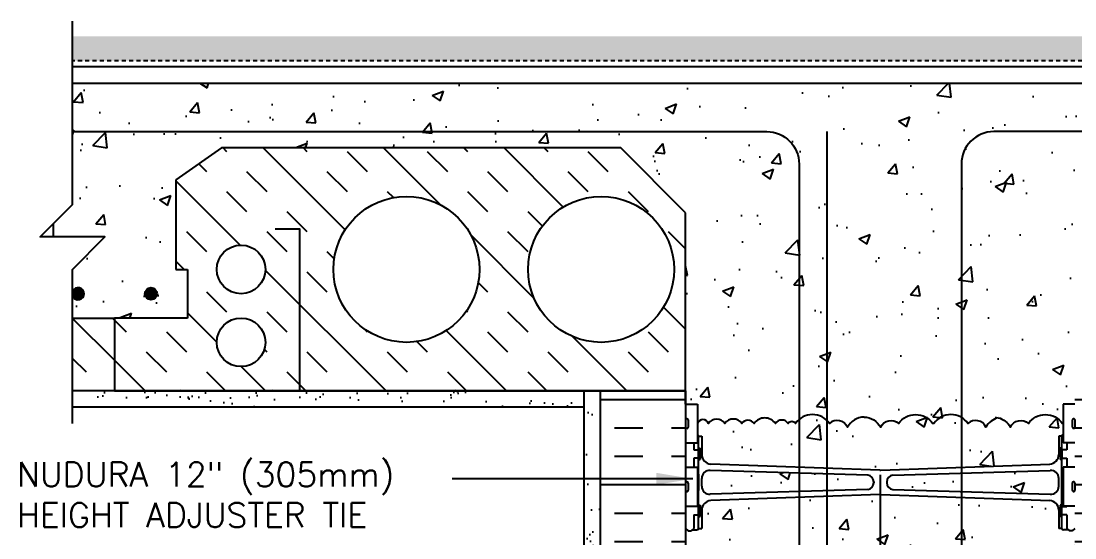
# Model space of a CAD drawing. Header units: inches. Extents: x 238.6 to 292.4, y 30.3 to 101.
# Drawn here: x 238.68 to 271.17, y 80.23 to 96.18 of the extents above; entities that cross this region are included whole.
import ezdxf

# ---------------------------------------------------------------- set-up
doc = ezdxf.new("R2010")
doc.units = ezdxf.units.IN
doc.header["$LTSCALE"] = 0.5
doc.header["$MEASUREMENT"] = 0
doc.linetypes.add('DASHED2', pattern=[0.375, 0.25, -0.125])
for name, color, linetype in [('HATCH', 12, 'Continuous'), ('line25', 2, 'Continuous'), ('LINE3', 3, 'Continuous'), ('LINE50', 5, 'Continuous'), ('LINE9', 9, 'Continuous'), ('TEXT', 4, 'Continuous')]:
    doc.layers.add(name, color=color, linetype=linetype)
doc.styles.add('DIM', font='romans.shx', dxfattribs={"width": 0.7})
doc.styles.add('ROMANS', font='romans.shx', dxfattribs={"height": 0.75})
doc.styles.get("Standard").update_dxf_attribs({"font": 'romans.shx', "height": 0.75})
doc.linetypes.add('STEEL', pattern='A,0.5,-0.2,["X",Standard,S=0.1,R=0,X=-0.1,Y=-0.05],-0.1', length=0.8)
doc.dimstyles.new('ext_12', dxfattribs={"dimscale": 12, "dimtxt": 0.09375, "dimasz": 0.09375, "dimexe": 0.09375, "dimexo": 0.0625, "dimgap": 0.0625, "dimtad": 1, "dimdec": 1, "dimzin": 3, "dimdsep": 46, "dimlunit": 4, "dimtxsty": 'DIM', "dimcen": 0.09, "dimdle": 0.09375, "dimclrt": 4, "dimadec": 0, "dimazin": 0, "dimtfac": 1, "dimtdec": 1, "dimtmove": 2, "dimatfit": 3, "dimfxl": 1, "dimfrac": 2, "dimtolj": 1, "dimtzin": 0, "dimarcsym": 0})
pattern_1 = [(135, (535.8245923748807, 14.18836748260667), (1.856155300614687, 1.856155300614687), []), (135, (536.443310808419, 14.80708591614489), (1.856155300614687, 1.856155300614687), [0.875, -0.875]), (135, (537.0620292419572, 15.42580434968312), (1.856155300614687, 1.856155300614687), [0.875, -0.875])]
pattern_2 = [(49.99999999999999, (0, 0), (3.586300913003767, -0.3137606749129755), [0.375, -4.125]), (355, (0, 0), (-0.693756668065, 3.760960668500059), [0.3, -3.3]), (100.45144446, (0.298858405, -0.02614672), (2.89254423363556, 3.447199954843147), [0.3187009599999999, -3.505710559999999]), (46.18420000000001, (0, 1), (5.336206653357862, -0.8275964039653827), [0.5625, -6.1875]), (96.63563549, (0.444683725, 0.931033465), (4.673309728371142, 4.870593003872752), [0.47805171, -5.258568799999999]), (351.1841639899999, (0, 1), (4.673309725273866, 4.870593001349951), [0.45, -4.950000005]), (21, (0.5, 0.75), (2.984535260592308, -2.013094453326694), [0.375, -4.125]), (326.0000000000001, (0.5, 0.75), (1.216576659607909, 3.625750225234265), [0.3, -3.3]), (71.45144474, (0.74871127, 0.58224213), (4.201111883649856, 1.612655764031769), [0.31870095, -3.50571056]), (37.50000000000001, (0, 0), (0.06079927658645334, 1.664469269156557), [0, -3.26, 0, -3.35, 0, -3.3125]), (7.499999999999999, (0, 0), (1.315347687210743, 1.972058559411801), [0, -1.91, 0, -3.185, 0, -1.2625]), (327.5, (-1.115, 0), (2.669112180862045, -0.1127743586718988), [0, -1.25, 0, -3.9, 0, -5.175]), (317.5, (-1.615, 0), (2.915930846711931, 0.5005249116615886), [0, -1.625, 0, -2.59, 0, -3.675])]

msp = doc.modelspace()

# ---------------------------------------------------------------- hatches: boundary and pattern name
at = {"layer": 'HATCH'}
h = msp.add_hatch(dxfattribs=at)
h.set_pattern_fill('GRAVEL', color=256, style=0)
h.set_pattern_definition([(228.0128, (0.72, 1), (-7.999998232158162, -9.000001341607247), [0.134536, -13.319088]), (184.9697, (0.63, 0.9), (12.00000105151764, 0.9999913070070519), [0.230868, -22.855925]), (132.5104, (0.4, 0.88), (9.999990718346812, -11.0000086738712), [0.162788, -16.116032]), (267.2737, (0.01, 0.63), (0.9999960177271904, 20.00000029497347), [0.210238, -20.813558]), (292.8337, (0, 0.42), (-5.00000990543714, 11.99999641177778), [0.206155, -20.409373]), (357.2737, (0.08, 0.23), (-20.00000029497347, 0.9999960177271915), [0.210238, -20.813558]), (37.6942, (0.29, 0.22), (-13.00000734561798, -9.99999040516053), [0.278029, -27.524849]), (72.2553, (0.51, 0.39), (7.000010762705409, 21.99999623123919), [0.262488, -25.986321]), (121.4296, (0.59, 0.64), (-8.000008234176365, 12.99999503649257), [0.21095, -20.884073]), (175.2364, (0.48, 0.82), (11.00000094631958, -0.9999915326612605), [0.240832, -11.800763]), (222.3974, (0.24, 0.84), (-12.00000735107323, -10.99999208201412), [0.311448, -30.833375]), (138.8141, (1, 0.62), (-7.000002946805715, 5.999997313342756), [0.106301, -10.523844]), (171.4692, (0.92, 0.69), (12.99999828481513, -2.00000791003979), [0.202237, -20.021511]), (225, (0.72, 0.72), (-1.110223024625157e-16, -1.000000309448952), [0.141421, -1.272792]), (203.1986, (0.65, 0.84), (4.999999730667075, 2.000001325264854), [0.076158, -7.539615]), (291.8014, (0.58, 0.81), (-0.9999999105006487, 3.00000027301077), [0.107703, -5.277462]), (30.9638, (0.62, 0.71), (2.999998022287998, 2.000002483540733), [0.174929, -5.656022999999999]), (161.5651, (0.77, 0.8), (2.000000434592962, -0.9999984032227077), [0.126491, -3.035787]), (16.38950000000001, (0, 0.81), (10.00000219841196, 2.99999270981797), [0.1772, -17.542845]), (70.3462, (0.17, 0.86), (-3.999995247371745, -11.00000213560622), [0.148661, -14.717408]), (293.1986, (0.77, 1), (-2.000001325264854, 4.999999730667075), [0.152315, -7.463458]), (343.6105, (0.83, 0.86), (-10.00000219841196, 2.999992709817974), [0.1772, -17.542845]), (339.444, (0, 0.19), (-5.000001844542423, 1.999995996421584), [0.17088, -8.373124]), (294.7751, (0.16, 0.13), (-4.99999218924517, 11.00000342183912), [0.143178, -14.174643]), (66.80140000000002, (0.78, 0), (2.000001325264855, 4.999999730667075), [0.152315, -7.463458]), (17.354, (0.84, 0.14), (-13.00000201909683, -3.999994502259118), [0.167631, -16.59542399999999]), (69.444, (0.29, 0), (-1.999995996421587, -5.000001844542422), [0.08544, -8.458563999999999]), (101.3099, (0.72, 0), (-0.9999976321616053, 4.000000752230952), [0.05099, -5.048029]), (165.9638, (0.71, 0.05), (3.00000054598974, -0.9999980573612457), [0.206155, -3.91695]), (186.009, (0.51, 0.1), (9.99999975090604, 0.9999993174818415), [0.19105, -18.913923]), (303.6901, (0.62, 0.62), (-1.000001334507191, 1.99999955777116), [0.144222, -3.461329]), (353.1572, (0.7, 0.5), (16.99999936547855, -2.000007997924761), [0.251794, -24.927563]), (60.94540000000001, (0.95, 0.47), (-4.000000027199279, -7.000000384569685), [0.102956, -10.192674]), (90, (1, 0.56), (-0.9999999999999999, 1), [0.06, -0.94]), (120.2564, (0.49, 0.13), (3.999994886802693, -7.000002455854734), [0.138924, -13.75352]), (48.01280000000001, (0.42, 0.25), (7.99999823215816, 9.00000134160725), [0.269072, -13.184552]), (0, (0.6, 0.45), (1, 1), [0.26, -0.74]), (325.3048, (0.86, 0.45), (-9.999994258987526, 7.000008609594458), [0.158114, -15.653274]), (254.0546, (0.99, 0.36), (-0.9999998892963811, -4.000000126652151), [0.145602, -7.134508]), (207.646, (0.95, 0.22), (-18.99999580717959, -10.00000771316918), [0.237065, -23.469474]), (175.4261, (0.74, 0.11), (-13.00000055831213, 0.999994801161084), [0.2507989999999999, -24.82907399999999])])
h.paths.add_polyline_path([(290.0624642844455, 95.70451804885576), (240.2707296043578, 95.70451804885576), (240.2707296043578, 94.95451804885576), (290.0624642844455, 94.95451804885552)])
h = msp.add_hatch(dxfattribs=at)
h.set_pattern_fill('AR-CONC', color=256, scale=0.5)
h.set_pattern_definition(pattern_2)
h.paths.add_polyline_path([(270.6665969410948, 82.80836345694868), (270.6665969410948, 83.36923305149803), (270.7665969410949, 83.36923305149797, -0.3278131304952325), (270.8016443122253, 83.416944883258), (270.8016443122253, 83.7873121795552, 0.05318584487835195), (270.782887632958, 83.76580259290557, 0.5205670500000069), (269.7323316256732, 83.76580259290559, 0.5205670500000016), (269.1813407658903, 83.64825163981637, 0.1994814193556101), (268.8016443122253, 83.9425687546583, 0.1994814193556121), (268.4219478585603, 83.64825163981637, 0.5205670500000028), (267.8709569987774, 83.76580259290559, 0.5205670500000005), (266.8204009914926, 83.76580259290559, 0.05318584487834426), (266.8016443122253, 83.7873121795552, 0.05318584487834303), (266.782887632958, 83.76580259290559, 0.52056705), (265.7323316256732, 83.76580259290559, 0.5205670499999998), (265.1813407658903, 83.64825163981637, 0.2570476836276307), (264.6665969064672, 83.96383569087999, 0.2570476836276365), (264.1518530470441, 83.64825163981637, 0.52056705), (263.6008621872612, 83.76580259290559, 0.5205670500000008), (262.5503061799764, 83.76580259290559, 0.5205670499999984), (262.329909931031, 83.76580259290559, 0.520567049999998), (261.93319644551, 83.76580259290559, 0.5205670500000024), (261.2793541611654, 83.76580259290559, 0.5205670499999959), (260.8973338380471, 83.76580259290559, 0.5205670499999985), (260.3757290656507, 83.76580259290559, 0.5205670500000112), (259.8743559708948, 83.7658025929056, 0.6898812216789975), (259.531549538643, 83.76231330312284), (259.531549538643, 83.41694489411024, -0.327813331437454), (259.5665969444015, 83.36923305149797), (259.6665969444015, 83.36923305149803), (259.6665969444015, 82.8083634569487, 0.3900976935777319), (259.9417157003787, 82.50939703124862), (265.150009450028, 82.32561353271983, 0.02076119668643426), (265.1665969460548, 82.32492448318558, 0.02076118841628961), (265.1831844354683, 82.32561353271983), (270.3914781851176, 82.50939703124862, 0.3900976935777191)])
h.paths.add_polyline_path([(271.1665969444016, 90.26731330312914), (273.1665969444016, 92.26731330312914), (285.475906764332, 92.26731330312914), (286.879906764332, 91.27731330312913), (286.879906764332, 88.51731330312914), (286.5199067643319, 88.51731330312909), (286.5199067643319, 87.01731330312914), (288.7699067643319, 87.01731330312914), (290.0624642844455, 87.01731330312914), (290.0624642844455, 88.51731330312909), (289.0624642844455, 89.51731330312914), (290.659906764332, 89.51731330312914), (290.659906764332, 89.91987082324268), (290.0624642844455, 90.51731330312914), (290.0624642844455, 94.26731330312914), (240.2707296043578, 94.26731330312914), (240.2707296043578, 90.51731330312914), (239.6732871244713, 89.91987082324268), (239.6732871244713, 89.51731330312914), (241.2707296043578, 89.51731330312914), (240.2707296043578, 88.51731330312909), (240.2707296043578, 87.01731330312914), (241.5632871244714, 87.01731330312914), (243.8132871244714, 87.01731330312914), (243.8132871244714, 88.51731330312909), (243.4532871244713, 88.51731330312914), (243.4532871244713, 91.27731330312913), (244.8572871244713, 92.26731330312914), (257.1665969444016, 92.26731330312914), (259.1665969444016, 90.26731330312914), (259.1665969444016, 84.36231330312286), (259.531549538643, 84.36231330312292), (259.531549538643, 83.76231330312284, -0.689881221678946), (259.8743559708948, 83.7658025929056, -0.5205670500000135), (260.3757290656507, 83.76580259290559, -0.5205670500000078), (260.8973338380471, 83.76580259290559, -0.5205670499999958), (261.2793541611654, 83.76580259290559, -0.5205670500000029), (261.93319644551, 83.76580259290559, -0.5205670499999823), (262.329909931031, 83.76580259290559, -0.5205670499999708), (262.5503061799764, 83.76580259290559, -0.5205670500000014), (263.6008621872612, 83.76580259290559, -0.5205670500000078), (264.1518530470441, 83.64825163981637, -0.2570476836276338), (264.6665969064672, 83.96383569087999, -0.2570476836276297), (265.1813407658903, 83.64825163981637, -0.5205670499999926), (265.7323316256732, 83.76580259290559, -0.5205670500000005), (266.782887632958, 83.76580259290557, -0.05318584487836182), (266.8016443122253, 83.7873121795552, -0.05318584487836212), (266.8204009914926, 83.76580259290557, -0.5205670500000005), (267.8709569987774, 83.76580259290559, -0.5205670499999956), (268.4219478585603, 83.64825163981637, -0.1994814193556023), (268.8016443122253, 83.9425687546583, -0.1994814193556226), (269.1813407658903, 83.64825163981637, -0.5205670500000013), (269.7323316256732, 83.76580259290559, -0.5205670500000069), (270.782887632958, 83.76580259290559, -0.05318584487833928), (270.8016443122253, 83.7873121795552), (270.8016443122253, 84.36231330312292), (271.1665969444016, 84.36231330312286)])
h.paths.add_polyline_path([(264.9665969444014, 81.9316347999285), (264.9665969444014, 81.96683130306714, 0.3900976935616316), (264.7831844404281, 82.16614225353321), (259.9264208964811, 82.31781404255013, 0.4257734260479104), (259.6665969444015, 82.06800713719012), (259.6665969444015, 81.83045896580585, 0.4257734260479104), (259.9264208964811, 81.58065206044584), (264.7831844404281, 81.73232384946276, 0.3900976935611638)])
h.paths.add_polyline_path([(270.6665969410948, 82.06800713719012, 0.4257734260479104), (270.4067729890153, 82.31781404255013), (265.5500094450682, 82.16614225353321, 0.3900976935611656), (265.3665969410948, 81.96683130306747), (265.3665969410948, 81.93163479992883, 0.3900976935616307), (265.5500094450682, 81.73232384946276), (270.4067729890153, 81.58065206044584, 0.4257734260479147), (270.6665969410948, 81.83045896580585)])
h = msp.add_hatch(dxfattribs=at)
h.set_pattern_fill('INSUL', color=256, scale=7, angle=45, style=0)
h.set_pattern_definition(pattern_1)
h.paths.add_polyline_path([(246.2162144841018, 86.26731330312914, 1), (244.7162144841018, 86.26731330312914, 1)], flags=16)
edge = h.paths.add_edge_path()
edge.add_arc((245.4662144841018, 88.51731330312914), 0.75, 180, 540, ccw=False)
edge = h.paths.add_edge_path()
edge.add_arc((250.5632871244714, 88.51731330312914), 2.25, 180, 540, ccw=False)
edge = h.paths.add_edge_path()
edge.add_arc((256.5632871244714, 88.51731330312914), 2.25, 180, 540, ccw=False)
h.paths.add_polyline_path([(241.5632871244714, 87.01731330312914), (243.8132871244714, 87.01731330312914), (243.8132871244715, 88.51731330312909), (243.4532871244713, 88.51731330312914), (243.4532871244713, 91.27731330312913), (244.8572871244713, 92.26731330312913), (257.1665969444016, 92.26731330312914), (259.1665969444016, 90.26731330312916), (259.1665969444016, 84.76731330312909), (241.5632871244714, 84.76731330312914)])
h = msp.add_hatch(dxfattribs=at)
h.set_pattern_fill('INSUL', color=256, scale=7, angle=45, style=0)
h.set_pattern_definition(pattern_1)
h.paths.add_polyline_path([(241.5632871244714, 87.01731330312914), (240.2707296043578, 87.01731330312914), (240.2707296043578, 84.76731330312914), (241.5632871244714, 84.76731330312914)])
h = msp.add_hatch(dxfattribs=at)
h.set_pattern_fill('AR-SAND', color=256, scale=0.5, style=0)
h.set_pattern_definition([(142.5, (457.4637353811804, -49.72448635975955), (0.03149667905480408, 0.9634118845065793), [0, -0.76, 0, -0.85, 0, -0.8125]), (172.5, (457.4637353811804, -49.72448635975955), (-0.8848883526338636, 1.41107303261487), [0, -0.41, 0, -0.685, 0, -0.2625]), (212.5, (458.0787353811804, -49.72448635975955), (-1.557070930875748, 0.002829526768482249), [0, -0.25, 0, -0.9, 0, -1.175]), (222.5, (458.0787353811804, -49.72448635975955), (-1.503063302286147, 0.4388377824671246), [0, -0.125, 0, -0.59, 0, -0.675])])
h.paths.add_polyline_path([(252.5415969444016, 84.76731330312909), (252.5415969444016, 84.64231330312909, 0.4142135623730976), (252.6665969444016, 84.51731330312909), (255.7915969444016, 84.51731330312914, -0.1316524975873954), (256.0415969444016, 84.45032600502137), (256.0415969444016, 84.26731330312909), (240.2707296043578, 84.26731330312909), (240.2707296043578, 84.76731330312909)])
h = msp.add_hatch(dxfattribs=at)
h.set_pattern_fill('INSUL', color=256, scale=7, style=0)
h.set_pattern_definition([(0, (272.7269560014905, 81.87531416174295), (0, 2.625), []), (0, (272.7269560014905, 82.75031416174295), (0, 2.625), [0.875, -0.875]), (0, (272.7269560014905, 83.62531416174295), (0, 2.625), [0.875, -0.875])])
h.paths.add_polyline_path([(273.7915969444016, 84.7673133031291), (271.1665969444016, 84.76731330312909), (271.1665969444016, 84.36231330312286), (271.1665969444016, 79.51731330312914), (271.8540969444016, 79.51731330312914), (271.8540969444016, 80.01731330312914), (273.3540969444016, 80.01731330312914), (273.3540969444016, 79.51731330312914), (273.7915969444016, 79.51731330312914)])
h.paths.add_polyline_path([(259.1665969444016, 84.7673133031291), (256.5415969444016, 84.76731330312909), (256.5415969444016, 79.51731330312914), (256.9790969444016, 79.51731330312914), (256.9790969444016, 80.01731330312914), (258.4790969444016, 80.01731330312914), (258.4790969444016, 79.51731330312914), (259.1665969444016, 79.51731330312914)])
h = msp.add_hatch(dxfattribs=at)
h.set_pattern_fill('AR-SAND', color=256, scale=0.5, style=0)
h.set_pattern_definition([(142.5, (454.299335248211, -48.14250034177262), (0.03149667905480408, 0.9634118845065793), [0, -0.76, 0, -0.85, 0, -0.8125]), (172.5, (454.299335248211, -48.14250034177262), (-0.8848883526338636, 1.41107303261487), [0, -0.41, 0, -0.685, 0, -0.2625]), (212.5, (454.914335248211, -48.14250034177262), (-1.557070930875748, 0.002829526768482249), [0, -0.25, 0, -0.9, 0, -1.175]), (222.5, (454.914335248211, -48.14250034177262), (-1.503063302286147, 0.4388377824671246), [0, -0.125, 0, -0.59, 0, -0.675])])
edge = h.paths.add_edge_path()
edge.add_arc((255.7915969444016, 84.01731330312914), 0.4999999999999918, 360, 419.9999999999995, ccw=False)
edge.add_line((256.2915969444016, 84.01731330312914), (256.2915969444016, 81.76731330312914))
edge.add_line((256.2915969444016, 81.76731330312914), (256.4165969444016, 81.26731330312914))
edge.add_line((256.4165969444016, 81.26731330312914), (256.5415969444016, 81.26731330312914))
edge.add_line((256.5415969444016, 81.26731330312914), (256.5415969444016, 79.51731330312914))
edge.add_line((256.5415969444016, 79.51731330312914), (256.5415969444016, 61.51731330312914))
edge.add_line((256.5415969444016, 61.51731330312914), (256.0415969444016, 61.51731330312914))
edge.add_line((256.0415969444016, 61.51731330312914), (256.0415969444016, 84.45032600502135))
h = msp.add_hatch(dxfattribs=at)
h.set_pattern_fill('AR-CONC', color=256, scale=0.5)
h.set_pattern_definition(pattern_2)
edge = h.paths.add_edge_path()
edge.add_line((271.1665969444016, 80.5292330548048), (271.0865969410947, 80.44923305149796))
edge.add_line((271.0865969410947, 80.44923305149796), (270.9965969410949, 80.44923305149796))
edge.add_line((270.9965969410949, 80.44923305149796), (270.9665969410949, 80.47923305149793))
edge.add_line((270.9665969410949, 80.47923305149793), (270.8165969410949, 80.47923305149783))
edge.add_arc((270.8165969410949, 80.52923305149784), 0.05000000000000427, 179.999999999886, 270, ccw=False)
edge.add_line((270.7665969410949, 80.52923305149794), (270.6665969410948, 80.52923305149788))
edge.add_line((270.6665969410948, 80.52923305149788), (270.6665969410948, 81.09010264605733))
edge.add_arc((270.3665969410948, 81.09010264605733), 0.2999999999999996, 0, 85.24256765455473)
edge.add_line((270.3914781851533, 81.38906907175443), (265.183184438775, 81.57285257027603))
edge.add_arc((265.1665969427481, 81.37354161981013), 0.2000000000001387, 85.2425676580607, 89.99999999998371)
edge.add_arc((265.1665969427482, 81.37354161981013), 0.2000000000001388, 90.00000000001629, 94.75743234190685)
edge.add_line((265.1500094467215, 81.57285257027603), (259.941715700343, 81.38906907175443))
edge.add_arc((259.9665969444015, 81.09010264605733), 0.2999999999999997, 94.75743234544527, 180)
edge.add_line((259.6665969444015, 81.09010264605733), (259.6665969444015, 80.52923305149788))
edge.add_line((259.6665969444015, 80.52923305149788), (259.5665969444015, 80.52923305149794))
edge.add_arc((259.5165969444014, 80.52923305149784), 0.05000000000000426, -90, 1.1402789823478088e-10, ccw=False)
edge.add_line((259.5165969444014, 80.47923305149783), (259.3665969444014, 80.47923305149793))
edge.add_line((259.3665969444014, 80.47923305149793), (259.3365969444014, 80.44923305149796))
edge.add_line((259.3365969444014, 80.44923305149796), (259.2465969444016, 80.44923305149796))
edge.add_line((259.2465969444016, 80.44923305149796), (259.1665969444016, 80.52923305149788))
edge.add_line((259.1665969444016, 80.52923305149788), (259.1665969444016, 79.51731330312914))
edge.add_line((259.1665969444016, 79.51731330312914), (259.1665969444016, 77.51731330312924))
edge.add_arc((259.5125999412913, 77.87825918015702), 0.5000000000000022, 226.2108888296098, 246.4218215181393)
edge.add_line((259.3125999412621, 77.4200016106742), (259.4025999412626, 77.42000161068111))
edge.add_line((259.4025999412626, 77.42000161068111), (259.4025999412652, 77.37827555075695))
edge.add_arc((259.2625999412813, 77.17115239897403), 0.2499999999999862, 3.04191871691728e-09, 55.944202261869975, ccw=False)
edge.add_line((259.5125999412813, 77.1711523989873), (259.5125999412849, 77.10365239897739))
edge.add_arc((259.4500999412849, 77.10365239897402), 0.06250000000000266, -90, 3.087507138843648e-09, ccw=False)
edge.add_line((259.4500999412849, 77.04115239897402), (259.4025999412871, 77.04115239897403))
edge.add_line((259.4025999412871, 77.04115239897403), (259.4025999412916, 76.97115239897403))
edge.add_line((259.4025999412916, 76.97115239897403), (259.5075999412771, 76.97115239897403))
edge.add_arc((259.4700642592077, 77.32070374830656), 0.3515609097277669, 276.1290753697021, 321.5331406383244)
edge.add_arc((259.8472906851893, 77.05240462736482), 0.1133920476497552, -12.184427694886097, 154.056944055169, ccw=False)
edge.add_arc((260.3326402601687, 77.04759951565237), 0.3749999999999991, 182.9237073151123, 419.86752902104)
edge.add_arc((260.6526038116402, 77.64129047291502), 0.2998437988832147, 27.5969685836248, 243.9425150276919, ccw=False)
edge.add_spline(control_points=[(260.9183338088674, 77.78019285699233), (261.0043388662095, 77.61357867194113), (261.2573445465915, 77.12344080618215), (261.4517301218806, 76.4425571925696), (261.7774350197082, 76.31204123143007)], knot_values=[0, 0, 0, 0, 0.5792108788750416, 1.703895643152668, 1.703895643152668, 1.703895643152668, 1.703895643153065], degree=3, periodic=0)
edge.add_spline(control_points=[(261.7774350197083, 76.31204123143002), (261.827079200611, 76.29214789231013), (261.8813093352233, 76.27966355747355), (261.9380631825603, 76.27125649850413)], knot_values=[1.703895643152668, 1.703895643152668, 1.703895643152668, 1.703895643153065, 1.875320924960458, 1.875320924960458, 1.875320924960458, 1.875320924960458], degree=3, periodic=0)
edge.add_arc((261.9790969444017, 76.7695698842256), 0.4999999999999993, 265.2925830020411, 431.7936654899896)
edge.add_arc((262.3254300425278, 77.39431873499663), 0.2420270174843671, 90, 218.2327083470586, ccw=False)
edge.add_spline(control_points=[(262.3254300425278, 77.63634575248099), (262.4464046039282, 77.63832453950417), (263.2657238479504, 77.28690963340135), (263.5108137076446, 76.83967765386464), (263.6502777373607, 76.5596934269449)], knot_values=[0.038125052948749, 0.038125052948749, 0.038125052948749, 0.038125052948749, 0.3206625196127232, 1.237397781296645, 1.237397781296645, 1.237397781296645, 1.237397781296645], degree=3, periodic=0)
edge.add_arc((264.1040969444017, 76.7695698842256), 0.4999999999999931, 204.8189889383762, 404.18750671176)
edge.add_spline(control_points=[(264.4626282477867, 77.11807426654107), (264.354999874586, 77.28104269341028), (263.9950165631324, 77.3717075946955), (263.9183493165466, 77.8672730896422), (264.4665087309028, 78.10312577812323), (264.8703023042964, 78.13160560613147), (265.1665969444017, 78.1525034632198)], knot_values=[0.2294066276059699, 0.2294066276059699, 0.2294066276059699, 0.2294066276059699, 0.8444317149509691, 1.128849112252439, 1.464330773214601, 2.389004302115073, 2.389004302115073, 2.389004302115073, 2.389004302115073], degree=3, periodic=0)
edge.add_spline(control_points=[(265.1665969444017, 78.1525034632198), (265.462891584507, 78.13160560613147), (265.8666851579006, 78.10312577812323), (266.4148445722568, 77.8672730896422), (266.338177325671, 77.3717075946955), (265.9781940142174, 77.28104269341028), (265.8705656410168, 77.11807426654107)], knot_values=[0.2294066276059699, 0.2294066276059699, 0.2294066276059699, 0.2294066276059699, 1.154080156506442, 1.489561817468604, 1.773979214770074, 2.389004302115073, 2.389004302115073, 2.389004302115073, 2.389004302115073], degree=3, periodic=0)
edge.add_arc((266.2290969444017, 76.7695698842256), 0.4999999999999931, 135.8124932882401, 335.1810110616004)
edge.add_spline(control_points=[(266.6829161514427, 76.55969342694489), (266.8223801811588, 76.83967765386465), (267.067470040853, 77.28690963340134), (267.8867892848752, 77.63832453950417), (268.0077638462756, 77.63634575248099)], knot_values=[0.03812505294874891, 0.03812505294874891, 0.03812505294874891, 0.03812505294874891, 0.9548603146326685, 1.237397781296643, 1.237397781296643, 1.237397781296643, 1.237397781296643], degree=3, periodic=0)
edge.add_arc((268.0077638462756, 77.39431873499663), 0.2420270174843567, -38.232708347058576, 90, ccw=False)
edge.add_arc((268.3540969444017, 76.7695698842256), 0.4999999999999993, 108.2063345100104, 274.7074169979588)
edge.add_spline(control_points=[(268.3951307062432, 76.27125649850413), (268.4518845535801, 76.27966355747355), (268.5061146881924, 76.29214789231013), (268.5557588690951, 76.31204123143002)], knot_values=[1.703895643152669, 1.703895643152669, 1.703895643152669, 1.703895643152669, 1.875320924960062, 1.875320924960459, 1.875320924960459, 1.875320924960459], degree=3, periodic=0)
edge.add_spline(control_points=[(268.5557588690952, 76.31204123143007), (268.8814637669228, 76.4425571925696), (269.0758493422119, 77.12344080618215), (269.3288550225939, 77.61357867194113), (269.414860079936, 77.78019285699233)], knot_values=[0, 3.963496197911809e-13, 3.963496197911809e-13, 3.963496197911809e-13, 1.124684764278023, 1.703895643153065, 1.703895643153065, 1.703895643153065, 1.703895643153065], degree=3, periodic=0)
edge.add_arc((269.6805900771632, 77.64129047291502), 0.2998437988832148, -63.94251502770402, 153.0310383211714, ccw=False)
edge.add_arc((270.0005536286347, 77.04759951565237), 0.3749999999999991, 120.1324709789698, 357.0762926848877)
edge.add_arc((270.4859032036141, 77.05240462736475), 0.1133920476497552, 25.943055944895207, 192.184427694851, ccw=False)
edge.add_arc((270.8631296295957, 77.32070374830656), 0.3515609097277668, 218.4668593616644, 263.8709246302979)
edge.add_line((270.8255939475263, 76.97115239897403), (270.9305939475118, 76.97115239897403))
edge.add_line((270.9305939475118, 76.97115239897403), (270.9305939475163, 77.04115239897403))
edge.add_line((270.9305939475163, 77.04115239897403), (270.8830939475185, 77.04115239897402))
edge.add_arc((270.8830939475185, 77.10365239897402), 0.06250000000000266, 179.9999999969125, 270, ccw=False)
edge.add_line((270.8205939475185, 77.10365239897739), (270.8205939475221, 77.17115239898752))
edge.add_arc((271.0705939475221, 77.17115239897403), 0.2499999999999862, 124.05579773814631, 179.9999999969092, ccw=False)
edge.add_line((270.9305939475381, 77.37827555075691), (270.9305939475409, 77.42000161068111))
edge.add_line((270.9305939475409, 77.42000161068111), (271.0205939475414, 77.4200016106742))
edge.add_arc((270.8205939475121, 77.87825918015702), 0.5000000000000028, 293.5781784818607, 313.7891111703625)
edge.add_line((271.1665969444016, 77.51731330312907), (271.1665969444016, 80.5292330548048))
at = {"layer": 'LINE3'}
for points in [[(240.2707296043577, 87.85146036162459, -4.219488196756287), (240.2707296043578, 87.68316624463364)], [(242.8757871244714, 87.76731330312914, 1), (242.5007871244714, 87.76731330312914, 1)]]:
    msp.add_hatch(color=256, dxfattribs=at).paths.add_polyline_path(points)

# ---------------------------------------------------------------- linework, layer by layer
at = {"layer": 'HATCH'}
for p, q in [((240.2707296043578, 94.95451804885576), (240.2707296043578, 95.70451804885576)), ((242.8206193053061, 87.90640109839937), (242.8206193053061, 87.90640109839937)), ((243.6077756727892, 84.76731330312909), (243.5815144546198, 84.79357452129837)), ((246.4362027975351, 84.76731330312914), (246.4099415793658, 84.79357452129837)), ((252.0930570470276, 84.7673133031292), (252.0667958288585, 84.79357452129825))]:
    msp.add_line(p, q, dxfattribs=at)
for points in [[(264.6665969064672, 83.96383569087999, 0.2570476836276369), (264.1518530470441, 83.64825163981637, 0.52056705), (263.6008621872612, 83.76580259290559, 0.52056705), (262.5503061799764, 83.76580259290559, 0.52056705), (262.329909931031, 83.76580259290559, 0.52056705), (261.93319644551, 83.76580259290559, 0.52056705), (261.2793541611654, 83.76580259290559, 0.52056705), (260.8973338380471, 83.76580259290559, 0.52056705), (260.3757290656507, 83.76580259290559, 0.52056705), (259.8743559708948, 83.76580259290559, 0.6898812216790218), (259.531549538643, 83.76231330312284, 0.2041716593948878)], [(264.6665969064672, 83.96383569087999, -0.2570476836276302), (265.1813407658903, 83.64825163981637, -0.52056705), (265.7323316256732, 83.76580259290559, -0.52056705), (266.782887632958, 83.76580259290559, -0.0531858448783458), (266.8016443122253, 83.7873121795552, -0.0531858448783458)], [(268.8016443122253, 83.9425687546583, 0.1994814193556117), (268.4219478585603, 83.64825163981637, 0.52056705), (267.8709569987774, 83.76580259290559, 0.52056705), (266.8204009914926, 83.76580259290559, 0.0531858448783458), (266.8016443122253, 83.7873121795552)], [(268.8016443122253, 83.9425687546583, -0.1994814193556117), (269.1813407658903, 83.64825163981637, -0.52056705), (269.7323316256732, 83.76580259290559, -0.52056705), (270.782887632958, 83.76580259290559, -0.0531858448783458), (270.8016443122253, 83.7873121795552)]]:
    msp.add_lwpolyline(points, format="xyb", dxfattribs=at)
at = {"layer": 'line25'}
for p, q in [((240.2707296043578, 94.26731330312914), (290.0624642844455, 94.26731330312914)), ((244.8572871244713, 92.26731330312914), (243.4532871244713, 91.27731330312913)), ((257.1665969444016, 92.26731330312914), (244.8572871244713, 92.26731330312914)), ((259.1665969444016, 90.26731330312914), (257.1665969444016, 92.26731330312914)), ((243.4532871244713, 91.27731330312913), (243.4532871244713, 88.51731330312914)), ((259.1665969444016, 84.36231330312286), (259.1665969444016, 90.26731330312914)), ((243.4532871244713, 88.51731330312914), (243.8132871244714, 88.51731330312909)), ((243.8132871244714, 88.51731330312909), (243.8132871244714, 87.01731330312914)), ((243.8132871244714, 87.01731330312914), (241.5632871244714, 87.01731330312914)), ((241.5632871244714, 87.01731330312914), (241.5632871244714, 84.76731330312914)), ((259.1665969444016, 84.76731330312909), (240.2707296043578, 84.76731330312909)), ((241.5632871244714, 84.76731330312914), (259.1665969444016, 84.76731330312909)), ((259.1665969444016, 84.76731330312909), (259.1665969444016, 79.51731330312914)), ((259.1665969444011, 84.36231330312286), (259.531549538643, 84.36231330312292)), ((259.531549538643, 84.36231330312286), (259.531549538643, 83.16231330312282)), ((270.8016443122253, 84.36231330312286), (270.8016443122253, 83.16231330312282)), ((271.1665969064672, 84.36231330312286), (270.8016443122253, 84.36231330312292)), ((259.1665969444011, 83.16231330312287), (259.531549538643, 83.16231330312287)), ((271.1665969064672, 83.16231330312287), (270.8016443122253, 83.16231330312287)), ((259.1665969444011, 82.41231330312287), (259.531549538643, 82.41231330312293)), ((259.531549538643, 82.41231330312287), (259.531549538643, 81.21231330312283)), ((271.1665969064672, 82.41231330312287), (270.8016443122253, 82.41231330312293)), ((270.8016443122253, 82.41231330312287), (270.8016443122253, 81.21231330312283)), ((259.1665969444011, 81.21231330312288), (259.531549538643, 81.21231330312288)), ((271.1665969064672, 81.21231330312288), (270.8016443122253, 81.21231330312288))]:
    msp.add_line(p, q, dxfattribs=at)
for points in [[(239.6732871244713, 89.91987082324268), (239.6732871244713, 89.51731330312914)], [(240.2707296043578, 87.01731330312914), (241.5632871244714, 87.01731330312914), (241.5632871244714, 84.76731330312914), (240.2707296043578, 84.76731330312914)]]:
    msp.add_lwpolyline(points, dxfattribs=at)
at = {"layer": 'LINE3', "linetype": 'STEEL'}
msp.add_line((240.2707296043578, 92.76731330312914), (257.1665969444016, 92.76731330312914), dxfattribs=at)
at = {"layer": 'LINE3'}
for p, q in [((263.5171575003865, 92.76731330312914), (263.5171575003865, 62.51731330312914)), ((265.1595983025274, 82.18365148529048), (265.1595983025274, 62.34418821766538))]:
    msp.add_line(p, q, dxfattribs=at)
for points in [[(257.1665969444016, 92.76731330312914), (261.6665969444016, 92.76731330312914, -0.414213562373095), (262.6665969444016, 91.76731330312914), (262.6665969444016, 72.43001747361807)], [(273.1665969444016, 92.76731330312914), (268.6665969444016, 92.76731330312914, 0.414213562373095), (267.6665969444016, 91.76731330312914), (267.6665969444016, 72.43001747361807)]]:
    msp.add_lwpolyline(points, format="xyb", dxfattribs=at)
msp.add_circle((242.6882871244714, 87.76731330312914), 0.1875, dxfattribs=at)
msp.add_arc((240.4382871244712, 87.76731330312914), 0.1875, 206.6657133857414, 153.3342866142586, dxfattribs=at)
at = {"layer": 'LINE50', "color": 9, "linetype": 'DASHED2'}
msp.add_line((290.0624642844455, 94.95451804885552), (240.2707296043578, 94.95451804885576), dxfattribs=at)
at = {"layer": 'LINE50'}
msp.add_line((256.5415969444016, 79.51731330312914), (256.5415969444016, 84.76731330312909), dxfattribs=at)
at = {"layer": 'LINE9'}
for p, q in [((256.0415969444016, 61.51731330312914), (256.0415969444016, 84.7673133031291)), ((256.0415969444016, 84.26731330312909), (240.2707296043578, 84.26731330312909)), ((259.1665969444011, 83.81731330312273), (259.1666005643646, 83.81731330312273)), ((259.1666005643642, 83.87231330312274), (259.1666005643642, 83.65231330312288)), ((259.2066005643641, 83.91231330312276), (259.2066005643641, 83.91231330312282)), ((259.2466005643641, 83.8723133031228), (259.246600564365, 83.65231330312288)), ((271.0865932865042, 83.8723133031228), (271.0865932865033, 83.65231330312288)), ((271.1265932865041, 83.91231330312276), (271.1265932865041, 83.91231330312282)), ((271.1665932865041, 83.87231330312274), (271.1665932865041, 83.65231330312288)), ((271.1665969064672, 83.81731330312273), (271.1665932865037, 83.81731330312273)), ((259.1665969444011, 83.70731330312272), (259.1666005643646, 83.70731330312272)), ((259.2066005643641, 83.61231330312286), (259.206600564365, 83.6123133031228)), ((271.1265932865041, 83.61231330312286), (271.1265932865032, 83.6123133031228)), ((271.1665969064672, 83.70731330312272), (271.1665932865037, 83.70731330312272)), ((259.4165969444014, 83.16231330312289), (259.4165969444014, 82.94923305265733)), ((259.5665969444016, 83.36923305149797), (259.6665969444015, 83.36923305149803)), ((259.5665969444016, 80.52923305149794), (259.5665969444016, 83.36923305149809)), ((259.5665969444016, 83.34923305149793), (259.5665969444016, 83.34923305149805)), ((259.6665969444015, 83.36923305149803), (259.6665969444015, 82.8083634569487)), ((270.6665969410948, 83.36923305149803), (270.6665969410948, 82.8083634569487)), ((270.7665969410947, 83.36923305149797), (270.6665969410948, 83.36923305149803)), ((270.7665969410947, 80.52923305149794), (270.7665969410947, 83.36923305149809)), ((270.7665969410947, 83.34923305149793), (270.7665969410947, 83.34923305149805)), ((270.9165969410948, 83.16231330312289), (270.9165969410948, 82.94923305265733)), ((259.5665969444016, 82.99923305149797), (259.6165969444015, 82.99923305149797)), ((259.6165969444015, 82.99923305149797), (259.6165969444015, 82.64923305149794)), ((270.7665969410947, 82.99923305149797), (270.7165969410948, 82.99923305149797)), ((270.7165969410948, 82.99923305149797), (270.7165969410948, 82.64923305149794)), ((259.4165969444014, 82.69923305039167), (259.4165969444014, 82.4123133031229)), ((259.5665969444016, 82.64923305149794), (259.6165969444015, 82.64923305149794)), ((265.1500094500281, 82.32561353271983), (259.9417157003792, 82.50939703124861)), ((265.1831844354681, 82.32561353271983), (270.391478185117, 82.50939703124861)), ((270.7665969410947, 82.64923305149794), (270.7165969410948, 82.64923305149794)), ((270.9165969410948, 82.69923305039167), (270.9165969410948, 82.4123133031229)), ((264.7831844404282, 82.16614225353321), (259.9264208964829, 82.31781404255007)), ((265.550009445068, 82.16614225353321), (270.4067729890135, 82.31781404255007)), ((259.1665969444011, 81.86731330312274), (259.1666005643646, 81.86731330312274)), ((259.1666005643642, 81.92231330312275), (259.1666005643642, 81.70231330312289)), ((259.2066005643641, 81.96231330312277), (259.2066005643641, 81.96231330312283)), ((259.2466005643641, 81.9223133031228), (259.246600564365, 81.70231330312289)), ((259.6665969444015, 81.83045896580585), (259.6665969444015, 82.06800713719012)), ((264.9665969444015, 81.96683130306745), (264.9665969444015, 81.93163479992852)), ((265.3665969410948, 81.96683130306745), (265.3665969410948, 81.93163479992852)), ((270.6665969410948, 81.83045896580585), (270.6665969410948, 82.06800713719012)), ((271.0865932865042, 81.9223133031228), (271.0865932865033, 81.70231330312289)), ((271.1265932865041, 81.96231330312277), (271.1265932865041, 81.96231330312283)), ((271.1665932865041, 81.92231330312275), (271.1665932865041, 81.70231330312289)), ((271.1665969064672, 81.86731330312274), (271.1665932865037, 81.86731330312274)), ((259.1665969444011, 81.75731330312273), (259.1666005643646, 81.75731330312273)), ((259.2066005643641, 81.66231330312287), (259.206600564365, 81.66231330312282)), ((264.7831844404282, 81.73232384946276), (259.9264208964829, 81.5806520604459)), ((265.1500094467214, 81.57285257027603), (259.9417157003437, 81.38906907175446)), ((265.1831844387748, 81.57285257027603), (270.3914781851526, 81.38906907175446)), ((265.550009445068, 81.73232384946276), (270.4067729890135, 81.5806520604459)), ((271.1265932865041, 81.66231330312287), (271.1265932865032, 81.66231330312282)), ((271.1665969064672, 81.75731330312273), (271.1665932865037, 81.75731330312273)), ((259.4165969444014, 81.21231330312287), (259.4165969444014, 81.19923304968641)), ((259.5665969444016, 81.24923305149797), (259.6165969444015, 81.24923305149797)), ((259.6165969444015, 81.24923305149797), (259.6165969444015, 80.89923305149794)), ((270.7165969410948, 81.24923305149797), (270.7165969410948, 80.89923305149794)), ((270.7665969410947, 81.24923305149797), (270.7165969410948, 81.24923305149797)), ((270.9165969410948, 81.21231330312287), (270.9165969410948, 81.19923304968641)), ((259.4165969444014, 80.94923304875321), (259.4165969444014, 80.52923305149805)), ((259.5665969444016, 80.89923305149794), (259.6165969444015, 80.89923305149794)), ((259.6665969444015, 81.09010264605733), (259.6665969444015, 80.52923305149788)), ((270.6665969410948, 81.09010264605733), (270.6665969410948, 80.52923305149788)), ((270.7665969410947, 80.89923305149794), (270.7165969410948, 80.89923305149794)), ((270.9165969410948, 80.94923304875321), (270.9165969410948, 80.52923305149805)), ((259.1665969444016, 80.52923305149788), (259.2465969444016, 80.44923305149796)), ((259.2465969444016, 80.44923305149796), (259.3365969444014, 80.44923305149796)), ((259.4165969444013, 80.52923305149788), (259.3365969444014, 80.44923305149796)), ((259.3665969444014, 80.47923305149793), (259.5165969444014, 80.47923305149793)), ((259.4165969444014, 80.47923305149793), (259.5165969444014, 80.47923305149793)), ((259.5665969444016, 80.52923305149794), (259.6665969444015, 80.52923305149788)), ((270.7665969410947, 80.52923305149794), (270.6665969410948, 80.52923305149788)), ((270.9665969410949, 80.47923305149793), (270.8165969410949, 80.47923305149793)), ((270.9165969410948, 80.47923305149793), (270.8165969410949, 80.47923305149793)), ((270.916596941095, 80.52923305149788), (270.9965969410949, 80.44923305149796)), ((271.0865969410947, 80.44923305149796), (270.9965969410949, 80.44923305149796)), ((271.1665969410947, 80.52923305149788), (271.0865969410947, 80.44923305149796))]:
    msp.add_line(p, q, dxfattribs=at)
for points in [[(240.2707296043578, 83.76731330312914), (240.2707296043578, 88.51731330312909), (241.2707296043578, 89.51731330312914), (239.2707296043578, 89.51731330312914), (240.2707296043578, 90.51731330312914), (240.2707296043578, 96.17851602991955)], [(290.0624642844455, 94.76731330312909), (240.2707296043578, 94.76731330312927)], [(246.5147508042865, 89.76731330312914), (247.2647508042865, 89.76731330312914), (247.2647508042865, 84.76731330312914)], [(259.4165969450971, 82.94923305149796), (259.5665969444016, 82.94923305149796), (259.5665969444016, 82.69923305149796), (259.4165969444014, 82.69923305149796)], [(270.9165969403992, 82.94923305149796), (270.7665969410947, 82.94923305149796), (270.7665969410947, 82.69923305149796), (270.9165969410948, 82.69923305149796)], [(259.531549538643, 82.19923305149796), (259.5665969444016, 82.19923305149796), (259.5665969444016, 81.69923305149796), (259.531549538643, 81.69923305149796)], [(270.8016443122253, 82.19923305149796), (270.7665969410947, 82.19923305149796), (270.7665969410947, 81.69923305149796), (270.8016443122253, 81.69923305149796)], [(259.4165969460483, 80.94923305149796), (259.5665969444016, 80.94923305149796), (259.5665969444016, 81.19923305149796), (259.4165969444014, 81.19923305149796)], [(270.916596939448, 80.94923305149796), (270.7665969410947, 80.94923305149796), (270.7665969410947, 81.19923305149796), (270.9165969410948, 81.19923305149796)]]:
    msp.add_lwpolyline(points, dxfattribs=at)
for centre, radius in [((250.5632871244714, 88.51731330312914), 2.25), ((256.5632871244714, 88.51731330312914), 2.25), ((245.4662144841018, 88.51731330312914), 0.75), ((245.4662144841018, 86.26731330312914), 0.75)]:
    msp.add_circle(centre, radius, dxfattribs=at)
for centre, radius, start, end in [((259.2066005643641, 83.8723133031228), 0.04, 89.99999999994789, 180.0000000000879), ((259.2066005643641, 83.8723133031228), 0.04, 0, 90), ((271.1265932865041, 83.8723133031228), 0.04, 90, 180), ((271.1265932865041, 83.8723133031228), 0.04, 359.9999999999121, 90.00000000005213), ((259.2066005643641, 83.65231330312288), 0.04, 180, 270.0000000000782), ((259.206600564365, 83.65231330312282), 0.04, 270, 1.009635278083779e-10), ((271.1265932865032, 83.65231330312282), 0.04, 179.999999999899, 270), ((271.1265932865041, 83.65231330312288), 0.04, 269.9999999999218, 0), ((259.5165969444014, 83.36923305149809), 0.05, 0, 72.59933396350493), ((270.8165969410949, 83.36923305149809), 0.05, 107.4007076203913, 180), ((259.9665969444015, 82.8083634569487), 0.3, 180, 265.2425676615082), ((270.3665969410948, 82.8083634569487), 0.3, 274.7574323384918, 0), ((259.9165969444015, 82.06800713719012), 0.25, 87.74793618527627, 180), ((265.1665969460548, 82.52492448318559), 0.2, 265.242567658093, 270.0000000000032), ((265.1665969394415, 82.52492448318559), 0.2, 269.9999999999935, 274.757432341907), ((270.4165969410948, 82.06800713719012), 0.25, 0, 92.25206381472371), ((259.2066005643641, 81.9223133031228), 0.04, 89.99999999994789, 180.0000000000879), ((259.2066005643641, 81.9223133031228), 0.04, 0, 90), ((264.7665969444014, 81.96683130306745), 0.2, 0, 85.24256765809304), ((264.7665969444014, 81.93163479992852), 0.2, 274.757432341907, 0), ((265.5665969410948, 81.96683130306745), 0.2, 94.75743234190698, 180), ((265.5665969410948, 81.93163479992852), 0.2, 180, 265.242567658093), ((271.1265932865041, 81.9223133031228), 0.04, 90, 180), ((271.1265932865041, 81.9223133031228), 0.04, 359.9999999999121, 90.00000000005213), ((259.2066005643641, 81.70231330312289), 0.04, 180, 270.0000000000782), ((259.206600564365, 81.70231330312284), 0.04, 270, 1.009635278083779e-10), ((259.9165969444015, 81.83045896580585), 0.25, 180, 272.2520638147237), ((265.1665969427482, 81.37354161981027), 0.2, 90, 94.75743234190698), ((265.1665969427482, 81.37354161981027), 0.2, 85.24256765809304, 90), ((270.4165969410948, 81.83045896580585), 0.25, 267.7479361852763, 0), ((271.1265932865032, 81.70231330312284), 0.04, 179.999999999899, 270), ((271.1265932865041, 81.70231330312289), 0.04, 269.9999999999218, 0), ((259.9665969444015, 81.09010264605733), 0.3, 94.75743234532216, 180), ((270.3665969410948, 81.09010264605733), 0.3, 0, 85.24256765467783), ((259.5165969444014, 80.52923305149783), 0.05, 270, 0), ((270.8165969410949, 80.52923305149783), 0.05, 180, 270)]:
    msp.add_arc(centre, radius, start, end, dxfattribs=at)

# ---------------------------------------------------------------- texts
at = {"layer": 'TEXT', "insert": (238.5559816754935, 82.19103555399977), "char_height": 0.75, "width": 13.38313417207627, "attachment_point": 4, "style": 'ROMANS'}
msp.add_mtext('\\PNUDURA 12" (305mm) HEIGHT ADJUSTER TIE', dxfattribs=at)

# ---------------------------------------------------------------- leaders
at = {"layer": 'TEXT'}
msp.add_leader([(259.3871499025905, 82.05673942631648), (254.5506218304265, 82.05673942631648), (251.9698930433325, 82.05673942631648)], dimstyle='ext_12', override={"dimgap": 0.0625, "dimtad": 0}, dxfattribs=at)

doc.saveas('drawing.dxf')
